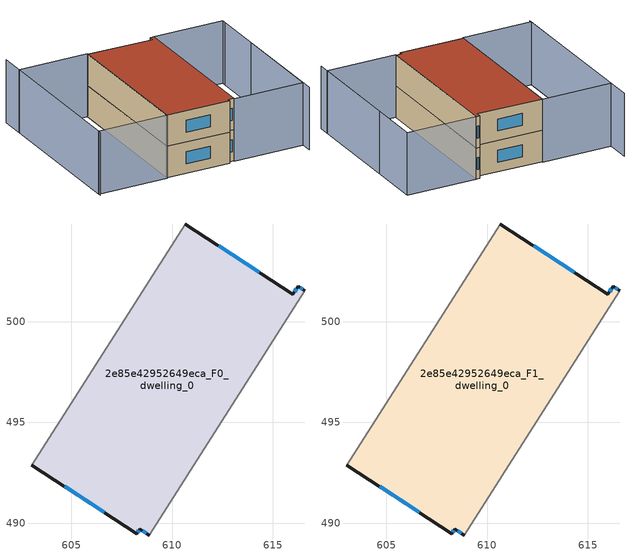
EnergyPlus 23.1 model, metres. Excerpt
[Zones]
2e85e42952649eca_F0_dwelling_0
 floor ground (EU_floor_Construction): 616.25,501.75 616.57,501.54 608.85,489.41 608.4,489.71 608.25,489.49 603.04,492.88 610.66,504.84 616,501.36 z0
 wall outside (EU_wall_Construction): 603.04,492.88 608.25,489.49 608.4,489.71 608.85,489.41 / 616.57,501.54 616.25,501.75 616,501.36 610.66,504.84 z0:3
 wall adiabatic (EU_wall_Construction): 610.66,504.84 603.04,492.88 / 608.85,489.41 616.57,501.54 z0:3
 window (EU_Window_Construction): 608.3,489.56 608.35,489.64 / 604.66,491.83 606.63,490.54 / 614.33,502.45 612.32,503.76 / 616.17,501.63 616.07,501.48 / 616.47,501.6 616.35,501.68 / 608.54,489.62 608.71,489.51 z0.93:2.07
2e85e42952649eca_F1_dwelling_0
 floor to 2e85e42952649eca_F0_dwelling_0 (EU_floor_Construction): 616.25,501.75 616.57,501.54 608.85,489.41 608.4,489.71 608.25,489.49 603.04,492.88 610.66,504.84 616,501.36 z3
 wall outside (EU_wall_Construction): 603.04,492.88 608.25,489.49 608.4,489.71 608.85,489.41 / 616.57,501.54 616.25,501.75 616,501.36 610.66,504.84 z3:6
 wall adiabatic (EU_wall_Construction): 610.66,504.84 603.04,492.88 / 608.85,489.41 616.57,501.54 z3:6
 window (EU_Window_Construction): 608.3,489.56 608.35,489.64 / 604.66,491.83 606.63,490.54 / 614.33,502.45 612.32,503.76 / 616.17,501.63 616.07,501.48 / 616.47,501.6 616.35,501.68 / 608.54,489.62 608.71,489.51 z3.93:5.07
 roof outside (EU_roof_Construction): 608.85,489.41 616.57,501.54 616.25,501.75 616,501.36 610.66,504.84 603.04,492.88 608.25,489.49 608.4,489.71 z6
shading: 606.24,510.52 597.12,496.19 / 613.96,484.78 622.04,497.46 / 608.82,489.36 616.57,501.54 / 616.57,501.54 622.31,497.88 / 622.31,497.88 614.55,485.71 / 614.55,485.71 608.82,489.36 / 597.29,496.46 604.99,508.54 / 604.99,508.54 610.7,504.9 / 610.7,504.9 603,492.82 / 603,492.82 597.29,496.46 z0:6
[Building]
EU S2 Campaign: North Axis=0; Terrain=City; Solar Distribution=FullExterior
[Site:Location]
Montreal-Trudeau.Intl.AP: Latitude=45.4667; Longitude=-73.75; Time Zone=-5; Elevation=36
[SizingPeriod:WeatherFileDays]
AnnualSizingPeriod: Begin Month=1; Begin Day of Month=1; End Month=12; End Day of Month=31; Day of Week for Start Day=Monday; Use Weather File Daylight Saving Period=No; Use Weather File Rain and Snow Indicators=No
[MATERIAL]
EU_InternalMass_Material: Roughness=MediumRough; Thickness=0.1; Conductivity=1; Density=1800; Specific Heat=900; Thermal Absorptance=0.9; Solar Absorptance=0.7; Visible Absorptance=0.7
[MATERIAL:NOMASS] Roughness=MediumRough; Thermal Absorptance=0.9; Solar Absorptance=0.7; Visible Absorptance=0.7
Name | Thermal Resistance
EU_wall_NoMass; EU_floor_NoMass | 1.51479
EU_roof_NoMass | 2.84114
[WINDOWMATERIAL:SIMPLEGLAZINGSYSTEM]
EU_Window_SimpleGlazing: UFactor=3.53504; Solar Heat Gain Coefficient=0.8; Visible Transmittance=0.8
[CONSTRUCTION]
EU_wall_Construction: EU_wall_NoMass
EU_roof_Construction: EU_roof_NoMass
EU_floor_Construction: EU_floor_NoMass
EU_Window_Construction: EU_Window_SimpleGlazing
EU_InternalMass_Construction: EU_InternalMass_Material
[ZONE] Type=1; Multiplier=1; Ceiling Height=autocalculate; Volume=288.01; Floor Area=autocalculate; Part of Total Floor Area=Yes
2e85e42952649eca_F0_dwelling_0; 2e85e42952649eca_F1_dwelling_0
[INTERNALMASS] Construction=EU_InternalMass_Construction; Surface Area=96.0035
Name | Zone or ZoneList
2e85e42952649eca_F0_dwelling_0_EU_InternalMass | 2e85e42952649eca_F0_dwelling_0
2e85e42952649eca_F1_dwelling_0_EU_InternalMass | 2e85e42952649eca_F1_dwelling_0
[OTHEREQUIPMENT] Fuel Type=Electricity; Design Level Calculation Method=Watts/Area; Power per Zone Floor Area=1; Fraction Latent=0; Fraction Radiant=0; Fraction Lost=0; Carbon Dioxide Generation Rate=0; EndUse Subcategory=EU_Step8_InternalGains
Name | Zone or ZoneList or Space or SpaceList | Schedule
EU_Step8_InternalGain_2e85e42952649eca_F0_dwelling_0_f000 | 2e85e42952649eca_F0_dwelling_0 | EU_Step8_GainSchedule_2e85e42952649eca_F0_dwelling_0_f000
EU_Step8_InternalGain_2e85e42952649eca_F1_dwelling_0_f000 | 2e85e42952649eca_F1_dwelling_0 | EU_Step8_GainSchedule_2e85e42952649eca_F1_dwelling_0_f000
[ZONEVENTILATION:DESIGNFLOWRATE] Schedule=EU_AlwaysOn; Design Flow Rate Calculation Method=AirChanges/Hour; Air Changes per Hour=0.775154; Ventilation Type=Natural; Fan Pressure Rise=0; Fan Total Efficiency=1; Constant Term Coefficient=1; Temperature Term Coefficient=0; Velocity Term Coefficient=0; Velocity Squared Term Coefficient=0; Minimum Indoor Temperature=-100; Maximum Indoor Temperature=100; Delta Temperature=-100; Minimum Outdoor Temperature=-100; Maximum Outdoor Temperature=100; Maximum Wind Speed=40
Name | Zone or ZoneList or Space or SpaceList
EU_ConstantAir_2e85e42952649eca_F0_dwelling_0 | 2e85e42952649eca_F0_dwelling_0
EU_ConstantAir_2e85e42952649eca_F1_dwelling_0 | 2e85e42952649eca_F1_dwelling_0
[HVACTEMPLATE:THERMOSTAT] Constant Heating Setpoint=20; Constant Cooling Setpoint=50
EU_HeatOnly_2e85e42952649eca_F0_dwelling_0; EU_HeatOnly_2e85e42952649eca_F1_dwelling_0
[HVACTEMPLATE:ZONE:IDEALLOADSAIRSYSTEM] System Availability Schedule=EU_AlwaysOn; Maximum Heating Supply Air Temperature=50; Minimum Cooling Supply Air Temperature=13; Maximum Heating Supply Air Humidity Ratio=0.0156; Minimum Cooling Supply Air Humidity Ratio=0.0077; Heating Limit=NoLimit; Cooling Limit=NoLimit; Heating Availability Schedule=EU_AlwaysOn; Cooling Availability Schedule=EU_CoolingOff; Dehumidification Control Type=ConstantSensibleHeatRatio; Cooling Sensible Heat Ratio=0.7; Dehumidification Setpoint=60; Humidification Control Type=None; Humidification Setpoint=30; Outdoor Air Method=None; Outdoor Air Flow Rate per Person=0.00944; Outdoor Air Flow Rate per Zone Floor Area=0; Outdoor Air Flow Rate per Zone=0; Demand Controlled Ventilation Type=None; Outdoor Air Economizer Type=NoEconomizer; Heat Recovery Type=None; Sensible Heat Recovery Effectiveness=0.7; Latent Heat Recovery Effectiveness=0.65
Name | Template Thermostat
2e85e42952649eca_F0_dwelling_0 | EU_HeatOnly_2e85e42952649eca_F0_dwelling_0
2e85e42952649eca_F1_dwelling_0 | EU_HeatOnly_2e85e42952649eca_F1_dwelling_0
[SIZING:ZONE] Zone Cooling Design Supply Air Temperature Input Method=SupplyAirTemperature; Zone Cooling Design Supply Air Temperature=13; Zone Heating Design Supply Air Temperature Input Method=SupplyAirTemperature; Zone Heating Design Supply Air Temperature=50; Zone Cooling Design Supply Air Humidity Ratio=0.008; Zone Heating Design Supply Air Humidity Ratio=0.008; Cooling Design Air Flow Method=DesignDay; Cooling Design Air Flow Rate=0; Cooling Minimum Air Flow per Zone Floor Area=0.000762; Cooling Minimum Air Flow=0; Cooling Minimum Air Flow Fraction=0.2; Heating Design Air Flow Method=DesignDay; Heating Design Air Flow Rate=0; Heating Maximum Air Flow per Zone Floor Area=0.002032; Heating Maximum Air Flow=0.141576; Heating Maximum Air Flow Fraction=0.3; Account for Dedicated Outdoor Air System=No; Dedicated Outdoor Air System Control Strategy=NeutralSupplyAir; Dedicated Outdoor Air Low Setpoint Temperature for Design=autosize; Dedicated Outdoor Air High Setpoint Temperature for Design=autosize; Zone Load Sizing Method=Sensible Load Only No Latent Load; Zone Latent Cooling Design Supply Air Humidity Ratio Input Method=HumidityRatioDifference; Zone Cooling Design Supply Air Humidity Ratio Difference=0.005; Zone Latent Heating Design Supply Air Humidity Ratio Input Method=HumidityRatioDifference; Zone Humidification Design Supply Air Humidity Ratio Difference=0.005
2e85e42952649eca_F0_dwelling_0; 2e85e42952649eca_F1_dwelling_0
[SCHEDULE:CONSTANT]
Name | Hourly Value
EU_AlwaysOn | 1
EU_CoolingOff | 0
[SCHEDULE:FILE] Column Number=1; Rows to Skip at Top=0; Number of Hours of Data=8760; Column Separator=Comma; Interpolate to Timestep=No; Minutes per Item=60; Adjust Schedule for Daylight Savings=Yes
Name | File
EU_Step8_GainSchedule_2e85e42952649eca_F0_dwelling_0_f000 | ../../schedules/2e85e42952649eca/2e85e42952649eca_F0_dwelling_0_f000_gain.csv
EU_Step8_GainSchedule_2e85e42952649eca_F1_dwelling_0_f000 | ../../schedules/2e85e42952649eca/2e85e42952649eca_F1_dwelling_0_f000_gain.csv
